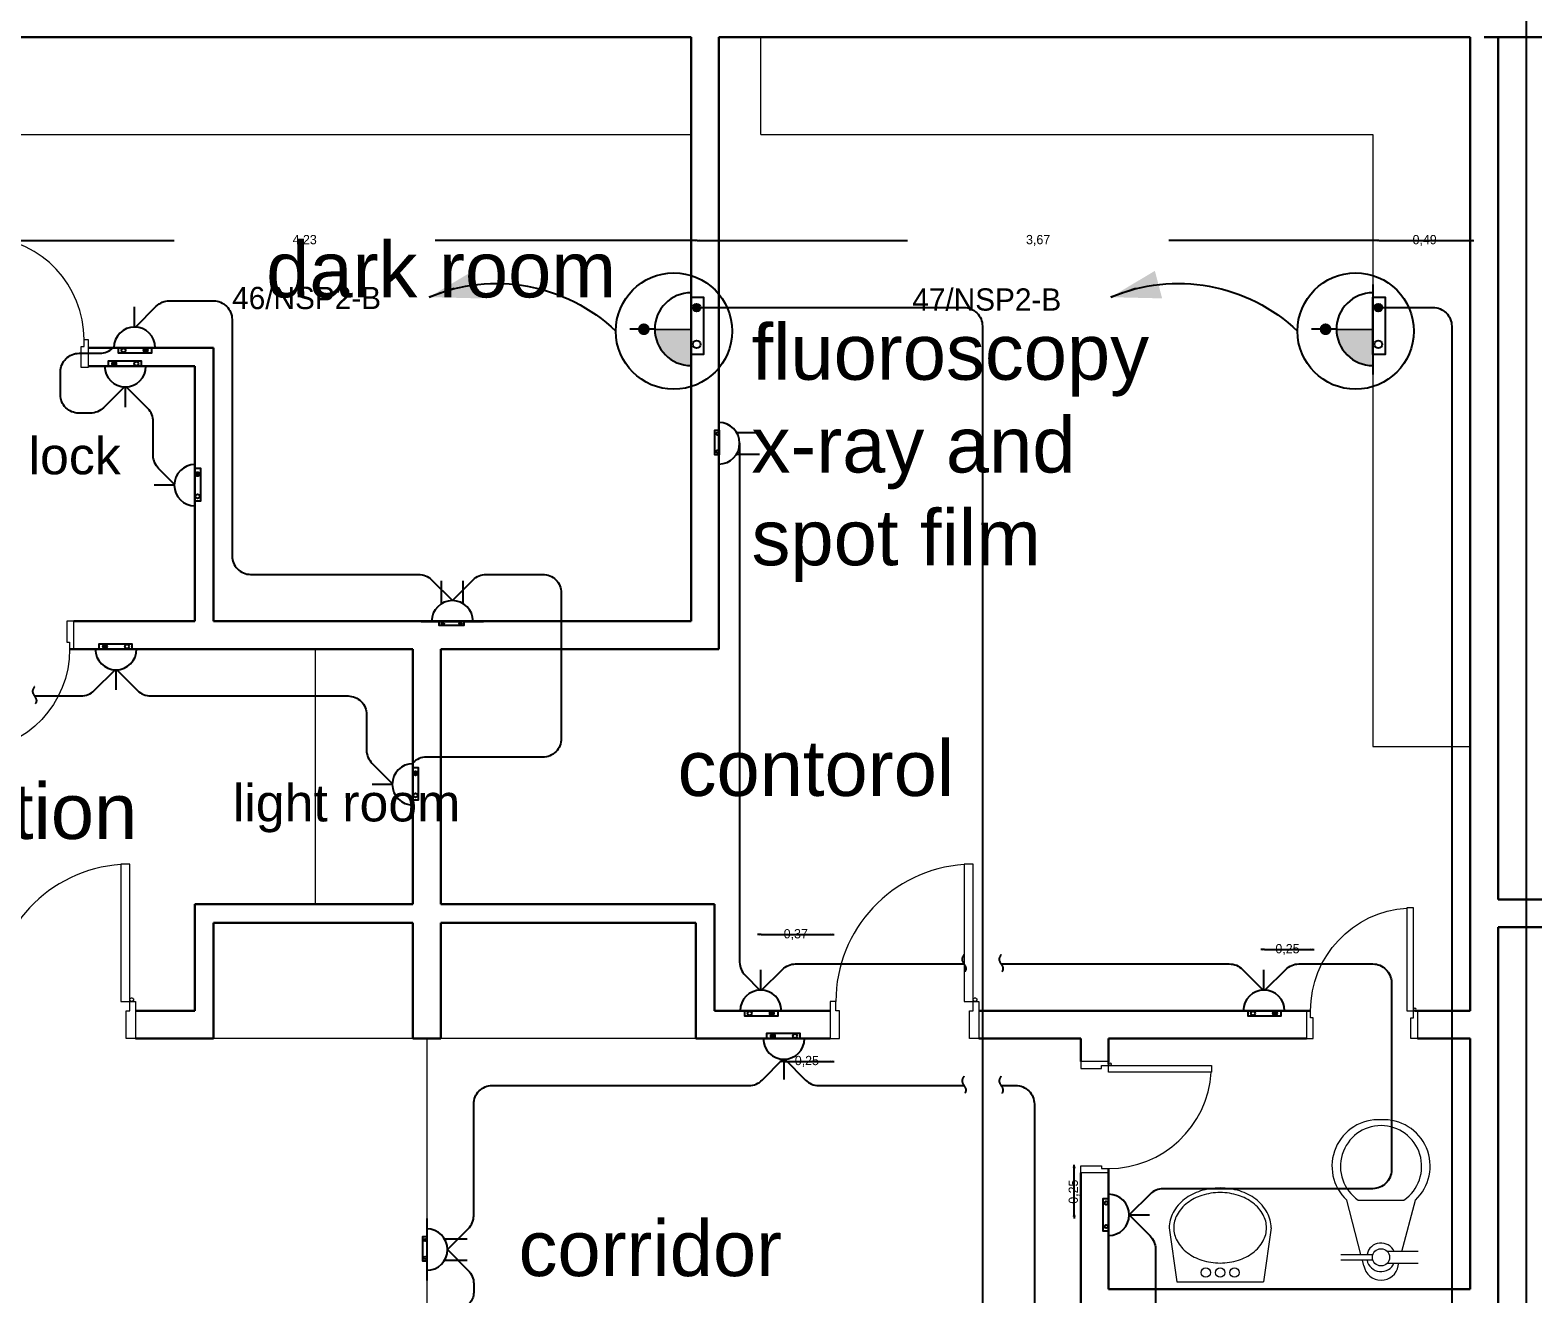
# Model space of a CAD drawing. Extents: x -1451 to 148, y -12854 to 856.
# Drawn here: x 86.36 to 94.46, y 360.95 to 367.76 of the extents above; entities that cross this region are included whole.
import ezdxf
from ezdxf.enums import TextEntityAlignment as Align

# ---------------------------------------------------------------- set-up
doc = ezdxf.new("R2010")
doc.units = 0
doc.header["$LTSCALE"] = 0.15
doc.linetypes.add('HIDDEN', pattern=[0.375, 0.25, -0.125])
doc.layers.get('0').update_dxf_attribs({"color": 252})
doc.layers.get('Defpoints').update_dxf_attribs({"color": 252})
for name, color, linetype in [('0 BDH', 252, 'Continuous'), ('0 NORMAL WIRING', 252, 'Continuous'), ('0 sockets', 252, 'Continuous'), ('0 WIRING 3', 4, 'Continuous'), ('AUTOINCR', 7, 'Continuous'), ('bound', 252, 'Continuous'), ('d1', 252, 'Continuous'), ('E- Power- SYM', 4, 'Continuous'), ('E-SOCK', 2, 'Continuous'), ('TEXT', 3, 'Continuous'), ('WIRING', 4, 'Continuous'), ('XREF', 8, 'Continuous')]:
    doc.layers.add(name, color=color, linetype=linetype)
for name, color, linetype, lineweight in [('0 DIM', 6, 'Continuous', 5), ('anal', 252, 'Continuous', 20), ('DOOR', 252, 'Continuous', 20), ('FIXT', 252, 'Continuous', 9), ('wall', 252, 'Continuous', 30), ('WC', 252, 'Continuous', 9)]:
    doc.layers.add(name, color=color, linetype=linetype, lineweight=lineweight)
doc.dimstyles.new('ISO-25', dxfattribs={"dimtxt": 0.05, "dimasz": 0.01, "dimexe": 0, "dimexo": 0, "dimtad": 0, "dimtoh": 1, "dimtxsty": 'Standard', "dimblk": 'CLOSED', "dimcen": 2.5, "dimse1": 1, "dimse2": 1, "dimclrd": 1, "dimadec": 0, "dimazin": 0, "dimtfac": 1, "dimtix": 1, "dimtmove": 1, "dimatfit": 0, "dimfxl": 1, "dimarcsym": 0})

# ---------------------------------------------------------------- blocks, each defined once
blk = doc.blocks.new('ARCH')
at = {"layer": 'anal'}
for p, q in [((90.3, 367.2), (90.3, 367.725)), ((85.875, 367.2), (89.925, 367.2)), ((90.3, 367.2), (93.6, 367.2)), ((93.6, 367.2), (93.6, 363.9)), ((87.9, 363.05), (87.9, 364.425)), ((93.6, 363.9), (94.125, 363.9)), ((88.5, 362.325), (88.5, 360.05))]:
    blk.add_line(p, q, dxfattribs=at)
at = {"layer": 'bound', "color": 2}
blk.add_lwpolyline([(91.9019, 377.3479), (94.4258, 377.3479), (94.4258, 312.7217), (-14.9939, 312.7217), (-14.9939, 377.0896), (94.6391, 377.0896)], dxfattribs=at)
at = {"layer": 'DOOR'}
for p, q in [((86.6369, 365.9433), (86.6369, 366.0558)), ((86.6369, 366.0558), (86.6519, 366.0558)), ((86.6519, 366.0933), (86.6744, 366.0933)), ((86.6519, 366.0558), (86.6519, 366.0933)), ((86.6744, 366.0933), (86.6744, 365.9433)), ((86.6744, 365.9433), (86.6369, 365.9433)), ((86.5967, 364.5752), (86.5592, 364.5752)), ((86.5592, 364.5752), (86.5592, 364.4627)), ((86.5967, 364.4252), (86.5967, 364.5752)), ((86.5592, 364.4627), (86.5742, 364.4627)), ((86.5742, 364.4627), (86.5742, 364.4252)), ((86.5742, 364.4252), (86.5967, 364.4252)), ((93.8188, 363.03), (93.7827, 363.03)), ((93.7827, 363.03), (93.7827, 362.475)), ((93.8188, 362.475), (93.8188, 363.03)), ((93.2638, 362.475), (93.2413, 362.475)), ((93.2413, 362.475), (93.2413, 362.325)), ((93.2638, 362.4375), (93.2638, 362.475)), ((93.2788, 362.4375), (93.2638, 362.4375)), ((93.2788, 362.325), (93.2788, 362.4375)), ((93.7827, 362.475), (93.8188, 362.475)), ((93.8038, 362.325), (93.8038, 362.4375)), ((93.8038, 362.4375), (93.8188, 362.4375)), ((93.8188, 362.475), (93.8413, 362.475)), ((93.8188, 362.4375), (93.8188, 362.475)), ((93.8413, 362.475), (93.8413, 362.325)), ((93.2413, 362.325), (93.2788, 362.325)), ((93.8413, 362.325), (93.8038, 362.325)), ((92.175, 362.202), (92.025, 362.202)), ((92.025, 362.202), (92.025, 362.1645)), ((92.025, 362.1645), (92.1375, 362.1645)), ((92.1375, 362.1645), (92.1375, 362.1795)), ((92.1375, 362.1795), (92.175, 362.1795)), ((92.175, 362.1795), (92.175, 362.202)), ((92.175, 362.1795), (92.73, 362.1795)), ((92.175, 362.1435), (92.175, 362.1795)), ((92.73, 362.1795), (92.73, 362.1435)), ((92.73, 362.1435), (92.175, 362.1435)), ((92.025, 361.602), (92.025, 361.6395)), ((92.025, 361.6395), (92.1375, 361.6395)), ((92.175, 361.602), (92.025, 361.602)), ((92.1375, 361.6395), (92.1375, 361.6245)), ((92.1375, 361.6245), (92.175, 361.6245)), ((92.175, 361.6245), (92.175, 361.602))]:
    blk.add_line(p, q, dxfattribs=at)
for points in [[(86.8988, 362.525), (86.8988, 363.265), (86.8507, 363.265), (86.8507, 362.525)], [(91.445, 362.525), (91.445, 363.265), (91.3969, 363.265), (91.3969, 362.525)], [(86.8988, 362.525), (86.9288, 362.525), (86.9288, 362.325), (86.8788, 362.325), (86.8788, 362.475), (86.8988, 362.475)], [(90.705, 362.525), (90.675, 362.525), (90.675, 362.325), (90.725, 362.325), (90.725, 362.475), (90.705, 362.475)], [(91.445, 362.525), (91.475, 362.525), (91.475, 362.325), (91.425, 362.325), (91.425, 362.475), (91.445, 362.475)]]:
    blk.add_lwpolyline(points, close=True, dxfattribs=at)
for centre in [(86.9088, 362.535), (91.455, 362.535)]:
    blk.add_circle(centre, 0.01, dxfattribs=at)
for centre in [(86.8988, 362.525), (91.445, 362.525)]:
    blk.add_arc(centre, 0.74, 93.72312, 180, dxfattribs=at)
for centre, major_axis, start_param, end_param in [((86.0969, 366.0933), (0.3924, 0.3924), 5.497787, 7.003603), ((92.1825, 362.187), (0.0053, 0.0053), 3.926991, 10.210176), ((92.175, 362.1795), (-0.3924, 0.3924), 2.356194, 3.86201)]:
    blk.add_ellipse(centre, major_axis=major_axis, ratio=1, start_param=start_param, end_param=end_param, dxfattribs=at)
at = {"layer": 'DOOR', "extrusion": (0, 0, -1)}
for centre, major_axis, start_param, end_param in [((86.0192, 364.4252), (-0.3924, 0.3924), 2.356194, 3.86201), ((93.8188, 362.475), (-0.3924, 0.3924), 5.497787, 7.003603), ((93.8263, 362.4825), (-0.0053, 0.0053), 5.497787, 11.780972)]:
    blk.add_ellipse(centre, major_axis=major_axis, ratio=1, start_param=start_param, end_param=end_param, dxfattribs=at)
at = {"layer": 'FIXT'}
for p, q in [((89.95, 362.325), (87.35, 362.325)), ((92.5017, 361.3049), (92.5428, 361.014)), ((93.0517, 361.3049), (93.0106, 361.014)), ((92.5428, 361.014), (93.0106, 361.014))]:
    blk.add_line(p, q, dxfattribs=at)
for centre in [(92.6993, 361.0637), (92.7767, 361.0637), (92.854, 361.0637)]:
    blk.add_circle(centre, 0.025, dxfattribs=at)
for centre, radius, start, end in [((92.7767, 361.1666), 0.3532, 90, 107.45924), ((92.7767, 361.1666), 0.3532, 72.54076, 90), ((92.7226, 361.2776), 0.2279, 127.2098, 151.38698), ((92.7226, 361.2776), 0.2029, 127.2098, 151.38698), ((92.7553, 361.2345), 0.282, 107.45924, 127.2098), ((92.7553, 361.2345), 0.257, 107.45924, 127.2098), ((92.7767, 361.1666), 0.3282, 90, 107.45924), ((92.7767, 361.1666), 0.3282, 72.54076, 90), ((92.798, 361.2345), 0.257, 52.7902, 72.54076), ((92.798, 361.2345), 0.282, 52.7902, 72.54076), ((92.8307, 361.2776), 0.2029, 28.61302, 52.7902), ((92.8307, 361.2776), 0.2279, 28.61302, 52.7902), ((92.6724, 361.3049), 0.1707, 151.38698, 180), ((92.6724, 361.3049), 0.1457, 151.38698, 180), ((92.8809, 361.3049), 0.1457, 0, 28.61302), ((92.8809, 361.3049), 0.1707, 0, 28.61302), ((92.6724, 361.3049), 0.1457, 180, 208.61302), ((92.8809, 361.3049), 0.1457, 331.38698, 360), ((92.7226, 361.3323), 0.2029, 208.61302, 232.7902), ((92.8307, 361.3323), 0.2029, 307.2098, 331.38698), ((92.7553, 361.3754), 0.257, 232.7902, 252.54076), ((92.7767, 361.4433), 0.3282, 252.54076, 270), ((92.7767, 361.4433), 0.3282, 270, 287.45924), ((92.798, 361.3754), 0.257, 287.45924, 307.2098)]:
    blk.add_arc(centre, radius, start, end, dxfattribs=at)
at = {"layer": 'wall'}
for p, q in [((89.475, 367.725), (85.875, 367.725)), ((89.925, 367.725), (85.875, 367.725)), ((85.875, 367.725), (89.925, 367.725)), ((89.925, 367.725), (85.875, 367.725)), ((89.925, 367.725), (89.925, 364.575)), ((91.875, 367.725), (90.075, 367.725)), ((94.125, 367.725), (90.075, 367.725)), ((90.075, 367.725), (94.125, 367.725)), ((90.075, 367.725), (90.075, 364.425)), ((90.075, 367.725), (91.725, 367.725)), ((94.125, 367.725), (94.125, 362.475)), ((94.125, 367.725), (94.125, 362.475)), ((94.125, 362.475), (94.125, 367.725)), ((94.125, 366.0311), (94.125, 367.725)), ((94.125, 362.475), (94.125, 367.725)), ((94.2, 367.725), (99.525, 367.725)), ((94.275, 367.725), (94.275, 363.075)), ((87.35, 366.05), (86.6744, 366.05)), ((87.35, 364.575), (87.35, 366.05)), ((94.125, 366), (94.125, 362.475)), ((87.25, 365.95), (86.6744, 365.95)), ((87.25, 364.575), (87.25, 365.95)), ((87.25, 364.575), (86.5967, 364.575)), ((89.925, 364.575), (87.35, 364.575)), ((88.425, 364.425), (86.5742, 364.425)), ((88.425, 364.425), (88.425, 363.05)), ((88.575, 364.425), (88.575, 363.05)), ((90.075, 364.425), (88.575, 364.425)), ((94.125, 362.475), (94.125, 363.6)), ((88.425, 363.05), (87.25, 363.05)), ((87.25, 363.05), (87.25, 362.475)), ((88.575, 363.05), (90.05, 363.05)), ((90.05, 363.05), (90.05, 362.475)), ((99.525, 363.075), (94.275, 363.075)), ((88.425, 362.95), (87.35, 362.95)), ((87.35, 362.95), (87.35, 362.325)), ((88.425, 362.95), (88.425, 362.325)), ((88.575, 362.95), (88.575, 362.325)), ((88.575, 362.95), (89.95, 362.95)), ((89.95, 362.95), (89.95, 362.325)), ((94.275, 362.925), (94.275, 358.275)), ((99.525, 362.925), (94.275, 362.925)), ((86.9288, 362.475), (87.25, 362.475)), ((90.675, 362.475), (90.05, 362.475)), ((93.263, 362.475), (91.475, 362.475)), ((94.125, 362.475), (93.8255, 362.475)), ((86.9288, 362.325), (87.35, 362.325)), ((88.575, 362.325), (88.425, 362.325)), ((90.675, 362.325), (89.95, 362.325)), ((92.025, 362.325), (91.475, 362.325)), ((92.025, 362.325), (92.025, 362.202)), ((92.175, 362.325), (92.175, 362.187)), ((93.2413, 362.325), (92.175, 362.325)), ((94.125, 362.325), (93.8413, 362.325)), ((94.125, 362.325), (94.125, 361.875)), ((94.125, 360.975), (94.125, 362.325)), ((94.125, 362.325), (94.125, 360.975)), ((94.125, 360.975), (94.125, 362.325)), ((94.125, 360.975), (94.125, 362.325)), ((92.025, 361.602), (92.025, 359.1127)), ((92.175, 361.6245), (92.175, 360.975)), ((94.125, 360.975), (92.175, 360.975))]:
    blk.add_line(p, q, dxfattribs=at)
at = {"layer": 'WC'}
for p, q in [((93.5352, 361.1615), (93.4587, 361.4547)), ((93.5205, 361.4547), (93.7676, 361.4547)), ((93.7568, 361.1765), (93.8294, 361.4547)), ((93.4278, 361.1613), (93.6008, 361.1613)), ((93.6008, 361.1304), (93.4278, 361.1304)), ((93.5514, 361.0995), (93.5433, 361.1306)), ((93.6781, 361.1149), (93.8448, 361.1149)), ((93.8448, 361.1767), (93.6786, 361.1767)), ((93.7367, 361.0995), (93.7408, 361.1153))]:
    blk.add_line(p, q, dxfattribs=at)
blk.add_circle((93.644, 361.1458), 0.0463, dxfattribs=at)
for centre, radius, start, end in [((93.6293, 361.6375), 0.25, 86.62, 226.9828), ((93.6452, 361.6361), 0.2201, 90.3, 235.4946), ((93.6588, 361.6375), 0.25, 313.01722, 93.38), ((93.6429, 361.6361), 0.2201, 304.50543, 89.7), ((93.644, 361.1458), 0.0772, 23.4137, 168.1237), ((93.644, 361.1458), 0.0772, 191.423, 337.14953), ((93.644, 361.1165), 0.0942, 190.3889, 349.61114)]:
    blk.add_arc(centre, radius, start, end, dxfattribs=at)
at = {"layer": 'd1', "width": 2.4256, "attachment_point": 1}
for s, insert, char_height in [('{\\fArial|b0|i0|c0|p34;dark room}', (87.6338, 366.6211), 0.3), ('{\\fArial|b0|i0|c0|p34;fluoroscopy x-ray and spot film}', (90.2504, 366.1771), 0.3), ('{\\fArial|b0|i0|c0|p34;light lock}', (85.7626, 365.5674), 0.2), ('{\\fArial|b0|i0|c0|p34;contorol}', (89.8518, 363.9333), 0.3), ('{\\fArial|b0|i0|c0|p34;film collection}', (84.4239, 363.7012), 0.3), ('{\\fArial|b0|i0|c0|p34;light room}', (87.4539, 363.6959), 0.2), ('{\\fArial|b0|i0|c0|p34;corridor}', (88.9944, 361.3447), 0.3)]:
    blk.add_mtext(s, dxfattribs=dict(at, insert=insert, char_height=char_height))
blk = doc.blocks.new('*U293')
at = {"linetype": 'ByBlock'}
h = blk.add_hatch(dxfattribs=at)
h.set_pattern_fill('ANGLE', color=2)
h.set_pattern_definition([(0, (-301.6926, 2.516), (0, 6.985), [5.08, -1.905]), (90, (-301.6926, 2.516), (-6.985, 4e-16), [5.08, -1.905])])
h.paths.add_polyline_path([(87, -25, 1), (127, -25, 1)])
at = {"color": 6, "linetype": 'ByBlock'}
blk.add_lwpolyline([(-154, 0), (164, 0), (164, -52), (-154, -52)], close=True, dxfattribs=at)
for centre in [(-107, -25), (107, -25)]:
    blk.add_circle(centre, 20.1, dxfattribs=at)
at = {"layer": 'E-SOCK'}
for p, q in [((0, 200), (0, 395)), ((-300, 0), (300, 0))]:
    blk.add_line(p, q, dxfattribs=at)
blk.add_arc((0, 0), 200, 0, 180, dxfattribs=at)
blk = doc.blocks.new('s')
at = {"layer": '0 BDH', "linetype": 'ByBlock'}
h = blk.add_hatch(dxfattribs=at)
h.set_pattern_fill('ANGLE', color=2)
h.set_pattern_definition([(0, (-147.759, -393.318), (0, 6.985), [5.08, -1.905]), (90, (-147.759, -393.318), (-6.985, 4e-16), [5.08, -1.905])])
h.paths.add_polyline_path([(0.0729, 0.0022, 1), (0.0545, 0.0022, 1)])
at = {"layer": '0 BDH', "color": 6, "linetype": 'ByBlock'}
blk.add_lwpolyline([(-0.0887, 0.015), (0.0887, 0.015), (0.0887, -0.015), (-0.0887, -0.015)], close=True, dxfattribs=at)
for centre in [(-0.0637, 0.0022), (0.0637, 0.0022)]:
    blk.add_circle(centre, 0.00918, dxfattribs=at)
blk = doc.blocks.new('*U278')
at = {"layer": 'E-SOCK'}
for p, q in [((-0.077, -0.021), (-0.077, 0.142)), ((0.077, -0.021), (0.077, 0.142)), ((-0.223, -0.149), (0.223, -0.149))]:
    blk.add_line(p, q, dxfattribs=at)
blk.add_arc((0, -0.149), 0.149, 0, 180, dxfattribs=at)
at = {"layer": '0 BDH', "color": 6, "linetype": 'ByBlock'}
blk.add_blockref('s', (-0.005, -0.163), dxfattribs=at)
blk = doc.blocks.new('WATHERPROOF SOCKER S.PH')
at = {"layer": 'E-SOCK', "color": 6}
for p, q in [((0, 0.1114), (0, 0.2201)), ((-0.1671, 0), (0.1671, 0))]:
    blk.add_line(p, q, dxfattribs=at)
blk.add_arc((0, 0), 0.1114, 0, 180, dxfattribs=at)
at = {"layer": '0 BDH', "color": 6, "linetype": 'ByBlock'}
blk.add_blockref('s', (-0.0007, -0.0144), dxfattribs=at)
blk = doc.blocks.new('POWER SOCKET')
at = {"linetype": 'ByBlock'}
h = blk.add_hatch(dxfattribs=at)
h.set_pattern_fill('ANGLE', color=2)
h.set_pattern_definition([(0, (0, 0), (0, 6.985), [5.08, -1.905]), (90, (0, 0), (-6.985, 4e-16), [5.08, -1.905])])
h.paths.add_polyline_path([(127, -39, 1), (183, -39, 1)])
at = {"layer": 'E- Power- SYM'}
blk.add_hatch(color=256, dxfattribs=at).paths.add_polyline_path([(0, 262, 0.414214), (-262, 0), (-3, 0)])
at = {"layer": 'XREF'}
h = blk.add_hatch(color=1, dxfattribs=at)
edge = h.paths.add_edge_path()
edge.add_arc((-1, 340), 42.3, 0, 360)
at = {"color": 6, "linetype": 'ByBlock'}
blk.add_lwpolyline([(-183, 0), (229, 0), (229, -88), (-183, -88)], close=True, dxfattribs=at)
for centre in [(-109, -39), (155, -39)]:
    blk.add_circle(centre, 27.9, dxfattribs=at)
at = {"layer": 'E- Power- SYM'}
for p, q in [((0, 262, 0), (0, 442, 0)), ((321, 0, 0), (-327, 0, 0))]:
    blk.add_line(p, q, dxfattribs=at)
at = {"layer": 'E- Power- SYM', "elevation": 0}
blk.add_lwpolyline([(0, 262), (-3, 0)], dxfattribs=at)
at = {"layer": 'E- Power- SYM'}
blk.add_circle((-14, 124, 0), 418, dxfattribs=at)
blk.add_arc((0, 0, 0), 262, 0, 180, dxfattribs=at)
blk = doc.blocks.new('*U64')
at = {"transparency": 33554687}
blk.add_line((-558.4, 70.7), (-626.2, 129.6), dxfattribs=at)
blk.add_lwpolyline([(-626.2, 129.6, 0, 96, 0), (-492.9, 30.1, 96, 96, 0)], format="xyseb", dxfattribs=at)
at = {"ltscale": 0.2, "transparency": 33554687}
blk.add_arc((-214.3, 542.2), 583, 225.0509, 291.5678, dxfattribs=at)
blk = doc.blocks.new('N')
at = {"layer": 'TEXT', "transparency": 33554687, "xscale": -0.0016, "yscale": 0.0016, "zscale": 0.0016, "rotation": 68.01807446485657}
blk.add_blockref('*U64', (0, 0), dxfattribs=at)
blk = doc.blocks.new('endtick', base_point=(-3267.27, -69559.4))
at = {"layer": 'WIRING', "color": 2, "linetype": 'HIDDEN'}
blk.add_spline([(-3267.27, -69509.4), (-3276.985, -69534.4), (-3267.27, -69559.4), (-3256.425, -69584.4), (-3267.27, -69609.4)], degree=3, dxfattribs=at)
blk = doc.blocks.new('_Closed')
at = {"color": 0, "linetype": 'ByBlock', "lineweight": -2}
for p, q in [((-1, 0.17), (0, 0)), ((-1, 0.17), (-1, -0.17)), ((0, 0), (-1, -0.17)), ((0, 0), (-1, 0))]:
    blk.add_line(p, q, dxfattribs=at)
blk = doc.blocks.new('*D323')
at = {"layer": '0 DIM', "color": 1, "linetype": 'ByBlock', "lineweight": -2, "transparency": 16777216}
for p, q in [((93.623, 366.6281), (93.613, 366.6281)), ((93.633, 366.6281), (94.125, 366.6281)), ((94.135, 366.6281), (94.145, 366.6281))]:
    blk.add_line(p, q, dxfattribs=at)
at = {"layer": 'Defpoints', "color": 0, "linetype": 'ByBlock', "transparency": 16777216}
for p in [(94.125, 366.6281), (93.633, 366.1672), (94.125, 366.1672)]:
    blk.add_point(p, dxfattribs=at)
at = {"layer": '0 DIM', "color": 1, "linetype": 'ByBlock', "lineweight": -2, "transparency": 16777216, "xscale": 0.01, "yscale": 0.01, "zscale": 0.01}
blk.add_blockref('_Closed', (93.633, 366.6281), dxfattribs=at)
at = {"layer": '0 DIM', "color": 1, "linetype": 'ByBlock', "lineweight": -2, "transparency": 16777216, "xscale": 0.01, "yscale": 0.01, "zscale": 0.01, "rotation": 180}
blk.add_blockref('_Closed', (94.125, 366.6281), dxfattribs=at)
at = {"layer": '0 DIM', "color": 0, "linetype": 'ByBlock', "transparency": 16777216, "insert": (93.879, 366.6281), "char_height": 0.05, "attachment_point": 5}
blk.add_mtext('0,49', dxfattribs=at)
blk = doc.blocks.new('*D324')
at = {"layer": '0 DIM', "color": 1, "linetype": 'ByBlock', "lineweight": -2, "transparency": 16777216}
for p, q in [((89.968, 366.6281), (91.0914, 366.6281)), ((93.623, 366.6281), (92.4997, 366.6281))]:
    blk.add_line(p, q, dxfattribs=at)
at = {"layer": 'Defpoints', "color": 0, "linetype": 'ByBlock', "transparency": 16777216}
for p in [(89.958, 366.6281), (89.958, 366.1672), (93.633, 366.1672)]:
    blk.add_point(p, dxfattribs=at)
at = {"layer": '0 DIM', "color": 1, "linetype": 'ByBlock', "lineweight": -2, "transparency": 16777216, "xscale": 0.01, "yscale": 0.01, "zscale": 0.01, "rotation": 180}
blk.add_blockref('_Closed', (89.958, 366.6281), dxfattribs=at)
at = {"layer": '0 DIM', "color": 1, "linetype": 'ByBlock', "lineweight": -2, "transparency": 16777216, "xscale": 0.01, "yscale": 0.01, "zscale": 0.01}
blk.add_blockref('_Closed', (93.633, 366.6281), dxfattribs=at)
at = {"layer": '0 DIM', "color": 0, "linetype": 'ByBlock', "transparency": 16777216, "insert": (91.7955, 366.6281), "char_height": 0.05, "attachment_point": 5}
blk.add_mtext('3,67', dxfattribs=at)
blk = doc.blocks.new('*D325')
at = {"layer": '0 DIM', "color": 1, "linetype": 'ByBlock', "lineweight": -2, "transparency": 16777216}
for p, q in [((85.735, 366.6281), (87.1374, 366.6281)), ((89.948, 366.6281), (88.5457, 366.6281))]:
    blk.add_line(p, q, dxfattribs=at)
at = {"layer": 'Defpoints', "color": 0, "linetype": 'ByBlock', "transparency": 16777216}
for p in [(85.725, 366.6281), (85.725, 366.2088), (89.958, 366.1672)]:
    blk.add_point(p, dxfattribs=at)
at = {"layer": '0 DIM', "color": 1, "linetype": 'ByBlock', "lineweight": -2, "transparency": 16777216, "xscale": 0.01, "yscale": 0.01, "zscale": 0.01, "rotation": 180}
blk.add_blockref('_Closed', (85.725, 366.6281), dxfattribs=at)
at = {"layer": '0 DIM', "color": 1, "linetype": 'ByBlock', "lineweight": -2, "transparency": 16777216, "xscale": 0.01, "yscale": 0.01, "zscale": 0.01}
blk.add_blockref('_Closed', (89.958, 366.6281), dxfattribs=at)
at = {"layer": '0 DIM', "color": 0, "linetype": 'ByBlock', "transparency": 16777216, "insert": (87.8415, 366.6281), "char_height": 0.05, "attachment_point": 5}
blk.add_mtext('4,23', dxfattribs=at)
blk = doc.blocks.new('*D326')
at = {"layer": '0 DIM', "color": 1, "linetype": 'ByBlock', "lineweight": -2, "transparency": 16777216}
for p, q in [((93.0056, 362.8054), (92.9956, 362.8054)), ((93.0156, 362.8054), (93.2638, 362.8054)), ((93.2738, 362.8054), (93.2838, 362.8054))]:
    blk.add_line(p, q, dxfattribs=at)
at = {"layer": 'Defpoints', "color": 0, "linetype": 'ByBlock', "transparency": 16777216}
for p in [(93.2638, 362.8054), (93.0156, 362.4605), (93.2638, 362.4605)]:
    blk.add_point(p, dxfattribs=at)
at = {"layer": '0 DIM', "color": 1, "linetype": 'ByBlock', "lineweight": -2, "transparency": 16777216, "xscale": 0.01, "yscale": 0.01, "zscale": 0.01}
blk.add_blockref('_Closed', (93.0156, 362.8054), dxfattribs=at)
at = {"layer": '0 DIM', "color": 1, "linetype": 'ByBlock', "lineweight": -2, "transparency": 16777216, "xscale": 0.01, "yscale": 0.01, "zscale": 0.01, "rotation": 180}
blk.add_blockref('_Closed', (93.2638, 362.8054), dxfattribs=at)
at = {"layer": '0 DIM', "color": 0, "linetype": 'ByBlock', "transparency": 16777216, "insert": (93.1397, 362.8054), "char_height": 0.05, "attachment_point": 5}
blk.add_mtext('0,25', dxfattribs=at)
blk = doc.blocks.new('*D327')
at = {"layer": '0 DIM', "color": 1, "linetype": 'ByBlock', "lineweight": -2, "transparency": 16777216}
for p, q in [((90.2927, 362.8858), (90.2827, 362.8858)), ((90.3027, 362.8858), (90.675, 362.8858)), ((90.685, 362.8858), (90.695, 362.8858))]:
    blk.add_line(p, q, dxfattribs=at)
at = {"layer": 'Defpoints', "color": 0, "linetype": 'ByBlock', "transparency": 16777216}
for p in [(90.675, 362.8858), (90.3027, 362.475), (90.675, 362.475)]:
    blk.add_point(p, dxfattribs=at)
at = {"layer": '0 DIM', "color": 1, "linetype": 'ByBlock', "lineweight": -2, "transparency": 16777216, "xscale": 0.01, "yscale": 0.01, "zscale": 0.01}
blk.add_blockref('_Closed', (90.3027, 362.8858), dxfattribs=at)
at = {"layer": '0 DIM', "color": 1, "linetype": 'ByBlock', "lineweight": -2, "transparency": 16777216, "xscale": 0.01, "yscale": 0.01, "zscale": 0.01, "rotation": 180}
blk.add_blockref('_Closed', (90.675, 362.8858), dxfattribs=at)
at = {"layer": '0 DIM', "color": 0, "linetype": 'ByBlock', "transparency": 16777216, "insert": (90.4888, 362.8858), "char_height": 0.05, "attachment_point": 5}
blk.add_mtext('0,37', dxfattribs=at)
blk = doc.blocks.new('*D328')
at = {"layer": '0 DIM', "color": 1, "linetype": 'ByBlock', "lineweight": -2, "transparency": 16777216}
for p, q in [((90.4123, 362.2024), (90.4023, 362.2024)), ((90.4223, 362.2024), (90.675, 362.2024)), ((90.685, 362.2024), (90.695, 362.2024))]:
    blk.add_line(p, q, dxfattribs=at)
at = {"layer": 'Defpoints', "color": 0, "linetype": 'ByBlock', "transparency": 16777216}
for p in [(90.4223, 362.3395), (90.675, 362.325), (90.675, 362.2024)]:
    blk.add_point(p, dxfattribs=at)
at = {"layer": '0 DIM', "color": 1, "linetype": 'ByBlock', "lineweight": -2, "transparency": 16777216, "xscale": 0.01, "yscale": 0.01, "zscale": 0.01}
blk.add_blockref('_Closed', (90.4223, 362.2024), dxfattribs=at)
at = {"layer": '0 DIM', "color": 1, "linetype": 'ByBlock', "lineweight": -2, "transparency": 16777216, "xscale": 0.01, "yscale": 0.01, "zscale": 0.01, "rotation": 180}
blk.add_blockref('_Closed', (90.675, 362.2024), dxfattribs=at)
at = {"layer": '0 DIM', "color": 0, "linetype": 'ByBlock', "transparency": 16777216, "insert": (90.5487, 362.2024), "char_height": 0.05, "attachment_point": 5}
blk.add_mtext('0,25', dxfattribs=at)
blk = doc.blocks.new('*D329')
at = {"layer": '0 DIM', "color": 1, "linetype": 'ByBlock', "lineweight": -2, "transparency": 16777216}
for p, q in [((91.9894, 361.6345), (91.9894, 361.6445)), ((91.9894, 361.3752), (91.9894, 361.6245)), ((91.9894, 361.3652), (91.9894, 361.3552))]:
    blk.add_line(p, q, dxfattribs=at)
at = {"layer": 'Defpoints', "color": 0, "linetype": 'ByBlock', "transparency": 16777216}
for p in [(91.9894, 361.6245), (92.1606, 361.6245), (92.1606, 361.3752)]:
    blk.add_point(p, dxfattribs=at)
at = {"layer": '0 DIM', "color": 1, "linetype": 'ByBlock', "lineweight": -2, "transparency": 16777216, "xscale": 0.01, "yscale": 0.01, "zscale": 0.01}
for p, rotation in [((91.9894, 361.6245), 270), ((91.9894, 361.3752), 90)]:
    blk.add_blockref('_Closed', p, dxfattribs=dict(at, rotation=rotation))
at = {"layer": '0 DIM', "color": 0, "linetype": 'ByBlock', "transparency": 16777216, "insert": (91.9894, 361.4999), "char_height": 0.05, "attachment_point": 5, "rotation": 90}
blk.add_mtext('0,25', dxfattribs=at)

msp = doc.modelspace()

# ---------------------------------------------------------------- linework, layer by layer
at = {"layer": '0 NORMAL WIRING', "color": 3}
for points in [[(86.9294, 366.1613), (87.0415, 366.2734, -0.198912), (87.1122, 366.3027), (87.35, 366.3027, -0.414214), (87.45, 366.2027), (87.45, 364.9278, 0.414214), (87.55, 364.8278), (88.4547, 364.8278, -0.198912), (88.5254, 364.7985), (88.6375, 364.6864)], [(86.8694, 365.8387), (86.7573, 365.7266, -0.198912), (86.6866, 365.6973), (86.6234, 365.6973, -0.414214), (86.525, 365.7957), (86.525, 365.9199, -0.414214), (86.625, 366.0199), (86.7373, 366.0199, 0.198912), (86.808, 366.0492), (86.8131, 366.0543)], [(87.1387, 365.3136), (87.0543, 365.398, -0.198912), (87.025, 365.4687), (87.025, 365.6509, 0.198912), (86.9957, 365.7217), (86.8787, 365.8387)], [(90.1864, 365.5346), (90.1864, 362.7371, 0.198912), (90.2157, 362.6664), (90.2957, 362.5863)], [(88.6375, 364.6864), (88.7496, 364.7985, -0.198912), (88.8203, 364.8278), (89.125, 364.8278, -0.414214), (89.225, 364.7278), (89.225, 363.9423, -0.414214), (89.125, 363.8423), (88.4965, 363.8423, 0.198912), (88.4258, 363.813), (88.42, 363.8072)], [(86.3842, 364.1723), (86.6364, 364.1723, 0.198912), (86.7071, 364.2016), (86.8192, 364.3137)], [(86.8284, 364.3137), (86.9406, 364.2015, 0.198912), (87.0113, 364.1723), (88.075, 364.1723, -0.414214), (88.175, 364.0723), (88.175, 363.881, 0.198912), (88.2043, 363.8103), (88.3137, 363.7008)], [(90.305, 362.5863), (90.4171, 362.6984, -0.198909), (90.4878, 362.7277), (91.3951, 362.7277)], [(91.5951, 362.7277), (92.8259, 362.7277, -0.198916), (92.8966, 362.6985), (93.0087, 362.5863)], [(93.018, 362.5863), (93.1301, 362.6984, -0.198912), (93.2008, 362.7277), (93.6, 362.7277, -0.414214), (93.7, 362.6277), (93.7, 361.6159, -0.414214), (93.6, 361.5159), (92.4692, 361.5159, 0.198912), (92.3985, 361.4867), (92.2864, 361.3745)], [(88.6114, 361.1875), (88.7235, 361.2996, 0.198912), (88.7528, 361.3703), (88.7528, 361.9723, -0.414214), (88.8528, 362.0723), (90.2372, 362.0723, 0.198912), (90.3079, 362.1016), (90.42, 362.2137)], [(90.4293, 362.2137), (90.5414, 362.1015, 0.198912), (90.6121, 362.0723), (91.3951, 362.0723)], [(91.5951, 362.0723), (91.675, 362.0723, -0.414214), (91.775, 361.9723), (91.775, 359.5478, 0.198912), (91.8043, 359.4771), (91.9137, 359.3676)], [(92.2864, 361.3745), (92.3985, 361.2624, -0.198912), (92.4278, 361.1917), (92.4278, 359.568, -0.198912), (92.3985, 359.4973), (92.2864, 359.3852)], [(88.6114, 361.1875), (88.7235, 361.0754, -0.198912), (88.7528, 361.0047), (88.7528, 360.956, -0.414214), (88.6686, 360.8719), (86.3842, 360.8719)]]:
    msp.add_lwpolyline(points, format="xyb", dxfattribs=at)
at = {"layer": '0 sockets', "color": 4, "linetype": 'ByBlock'}
for points in [[(89.9544, 366.2666), (91.3951, 366.2666, -0.414214), (91.4951, 366.1666), (91.4951, 357.4688)], [(93.6294, 366.2666), (93.925, 366.2666, -0.414214), (94.025, 366.1666), (94.025, 357.5688, -0.414214), (93.925, 357.4688), (93.8317, 357.4688)]]:
    msp.add_lwpolyline(points, format="xyb", dxfattribs=at)

# ---------------------------------------------------------------- block references
at = {"layer": '0 BDH', "color": 6, "linetype": 'ByBlock', "rotation": 90}
for p in [(89.5186, 366.1395), (93.1937, 366.1395)]:
    msp.add_blockref('N', p, dxfattribs=at)
at = {"layer": '0 sockets', "color": 3}
msp.add_blockref('ARCH', (0, 0), dxfattribs=at)
for name, p, xscale, yscale, zscale, rotation in [('POWER SOCKET', (89.925, 366.15), 0.00075, 0.00075, 0.00075, 90), ('POWER SOCKET', (93.6, 366.15), 0.00075, 0.00075, 0.00075, 90), ('*U293', (86.8744, 365.95), 0.0005570000000000001, 0.0005570000000000001, 0.0005570000000000001, 180), ('*U278', (90.1864, 365.5346), 0.75, 0.75, 0.75, 270), ('*U293', (87.25, 365.3086), 0.0005570000000000001, 0.0005570000000000001, 0.0005570000000000001, 90), ('*U293', (86.8242, 364.425), 0.0005570000000000001, 0.0005570000000000001, 0.0005570000000000001, 180), ('*U293', (88.425, 363.6959), 0.0005570000000000001, 0.0005570000000000001, 0.0005570000000000001, 90), ('*U293', (90.425, 362.325), 0.0005570000000000001, 0.0005570000000000001, 0.0005570000000000001, 180), ('*U278', (88.6114, 361.1875), 0.75, 0.75, 0.75, 270)]:
    msp.add_blockref(name, p, dxfattribs=dict(at, xscale=xscale, yscale=yscale, zscale=zscale, rotation=rotation))
for name, p, xscale, yscale, zscale in [('*U293', (86.9244, 366.05), 0.0005570000000000001, 0.0005570000000000001, 0.0005570000000000001), ('*U278', (88.6375, 364.6864), 0.75, 0.75, 0.75), ('*U293', (90.3, 362.475), 0.0005570000000000001, 0.0005570000000000001, 0.0005570000000000001), ('*U293', (93.013, 362.475), 0.0005570000000000001, 0.0005570000000000001, 0.0005570000000000001)]:
    msp.add_blockref(name, p, dxfattribs=dict(at, xscale=xscale, yscale=yscale, zscale=zscale))
at = {"layer": '0 sockets', "color": 3, "rotation": 270}
msp.add_blockref('WATHERPROOF SOCKER S.PH', (92.175, 361.3745), dxfattribs=at)
at = {"layer": '0 WIRING 3', "color": 6, "linetype": 'ByBlock', "xscale": 0.001, "yscale": 0.001, "zscale": 0.001}
for p in [(86.3842, 364.1723), (91.3951, 362.0723), (91.5951, 362.0723)]:
    msp.add_blockref('endtick', p, dxfattribs=at)
at = {"layer": '0 WIRING 3', "color": 6, "linetype": 'ByBlock', "xscale": 0.0009999999999999764, "yscale": 0.0009999999999999764, "zscale": 0.0009999999999999764}
for p, rotation in [((91.3951, 362.7277), 0.0008409323584186578), ((91.5951, 362.7277), 0.0008409323598172063)]:
    msp.add_blockref('endtick', p, dxfattribs=dict(at, rotation=rotation))

# ---------------------------------------------------------------- texts
at = {"layer": 'AUTOINCR', "color": 4, "linetype": 'ByBlock'}
for s, p in [('46/NSP2-B', (87.4504, 366.222)), ('47/NSP2-B', (91.1172, 366.2138))]:
    msp.add_text(s, height=0.12, dxfattribs=at).set_placement(p, align=Align.BOTTOM_LEFT)

# ---------------------------------------------------------------- dimensions: what is measured, and where the dimension line sits
at = {"layer": '0 DIM', "color": 6, "linetype": 'ByBlock'}
for base, p1, p2, picture, middle in [((85.725, 366.6281), (89.958, 366.1672), (85.725, 366.2088), '*D325', (87.8415, 366.6281)), ((89.95804, 366.6281), (93.63303, 366.16723), (89.95804, 366.16723), '*D324', (91.79554, 366.6281)), ((94.125, 366.6281), (93.633, 366.1672), (94.125, 366.1672), '*D323', (93.879, 366.6281)), ((90.675, 362.8858), (90.3027, 362.475), (90.675, 362.475), '*D327', (90.4888, 362.8858)), ((93.2638, 362.8054), (93.0156, 362.4605), (93.2638, 362.4605), '*D326', (93.1397, 362.8054)), ((90.675, 362.2024), (90.4223, 362.3395), (90.675, 362.325), '*D328', (90.5487, 362.2024))]:
    dim = msp.add_linear_dim(base=base, p1=p1, p2=p2, dimstyle='ISO-25', dxfattribs=at)
    dim.commit()
    dim.dimension.update_dxf_attribs({"geometry": picture, "text_midpoint": middle})
dim = msp.add_linear_dim(base=(91.9894, 361.6245), p1=(92.1606, 361.3752), p2=(92.1606, 361.6245), angle=90, dimstyle='ISO-25', dxfattribs=at)
dim.commit()
dim.dimension.update_dxf_attribs({"geometry": '*D329', "text_midpoint": (91.9894, 361.4999)})

doc.saveas('drawing.dxf')
